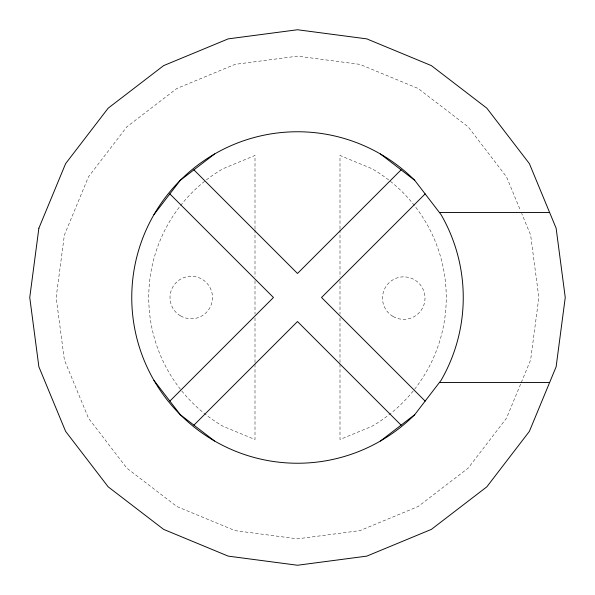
<?xml version="1.0" encoding="UTF-8"?>
<svg xmlns="http://www.w3.org/2000/svg" width="595" height="595" viewBox="0 0 595 595"><rect width="100%" height="100%" fill="white"/><g stroke="black" fill="none" stroke-linecap="round" stroke-linejoin="round"><path stroke-width="0.45" stroke-dasharray="2.98 2.23" d="M520.58 384.199L506.509 418.173L468.153 468.153L418.173 506.509L359.968 530.621L297.5 538.847L235.032 530.621L176.827 506.509L126.847 468.153L88.491 418.173L64.379 359.968L56.153 297.5L64.379 235.032L88.491 176.827L126.847 126.847L176.827 88.491L235.032 64.379L297.5 56.153L359.968 64.379L418.173 88.491L468.153 126.847L506.509 176.827L520.58 210.801M521.287 382.503L530.621 359.968L538.847 297.5L530.621 235.032L521.629 213.337M339.998 228.807L339.998 155.474L371.875 168.675A148.75 148.75 0 0 1 371.875 426.325L339.998 439.527L339.998 364.333M339.998 229.737L339.998 277.077M339.998 280.788L339.998 314.212M339.998 317.923L339.998 363.404M255.002 228.807L255.002 155.474L223.125 168.675A148.75 148.75 0 0 0 223.125 426.325L255.002 439.527L255.002 364.333M255.002 229.737L255.002 277.077M255.002 280.788L255.002 314.212M255.002 317.923L255.002 363.404M393.124 316.503A21.249 21.249 0 0 0 425.001 298.095A21.249 21.249 0 0 0 393.124 279.695A21.249 21.249 0 0 0 393.124 316.503M180.627 315.938A21.249 21.249 0 0 0 212.497 297.53A21.249 21.249 0 0 0 180.627 279.129A21.249 21.249 0 0 0 180.627 315.938"/><path stroke-width="0.89" d="M153.956 214.624L180.3 180.3L214.624 153.956M380.376 441.044L414.7 414.7L441.044 380.376A165.752 165.752 0 0 0 441.044 214.624L414.7 180.3L380.376 153.956M169.858 401.097L273.462 297.5L169.858 193.903M401.097 169.858L297.5 273.462L193.903 169.858M193.903 425.142L297.5 321.538L401.097 425.142M425.142 193.903L321.538 297.5L425.142 401.097M439.415 212.497L549.624 212.497M439.415 382.503L549.624 382.503M214.624 441.044L180.3 414.7L153.956 380.376M414.7 414.7A165.752 165.752 0 0 1 180.3 414.7A165.752 165.752 0 0 1 180.3 180.3A165.752 165.752 0 0 1 414.7 180.3M38.876 228.205L29.75 297.5L38.876 366.795L65.621 431.375L108.171 486.829L163.625 529.379L228.205 556.124L297.5 565.25L366.795 556.124L431.375 529.379L486.829 486.829L529.379 431.375L556.124 366.795L565.25 297.5L556.124 228.205L529.379 163.625L486.829 108.171L431.375 65.621L366.795 38.876L297.5 29.75L228.205 38.876L163.625 65.621L108.171 108.171L65.621 163.625L38.876 228.205"/></g></svg>
